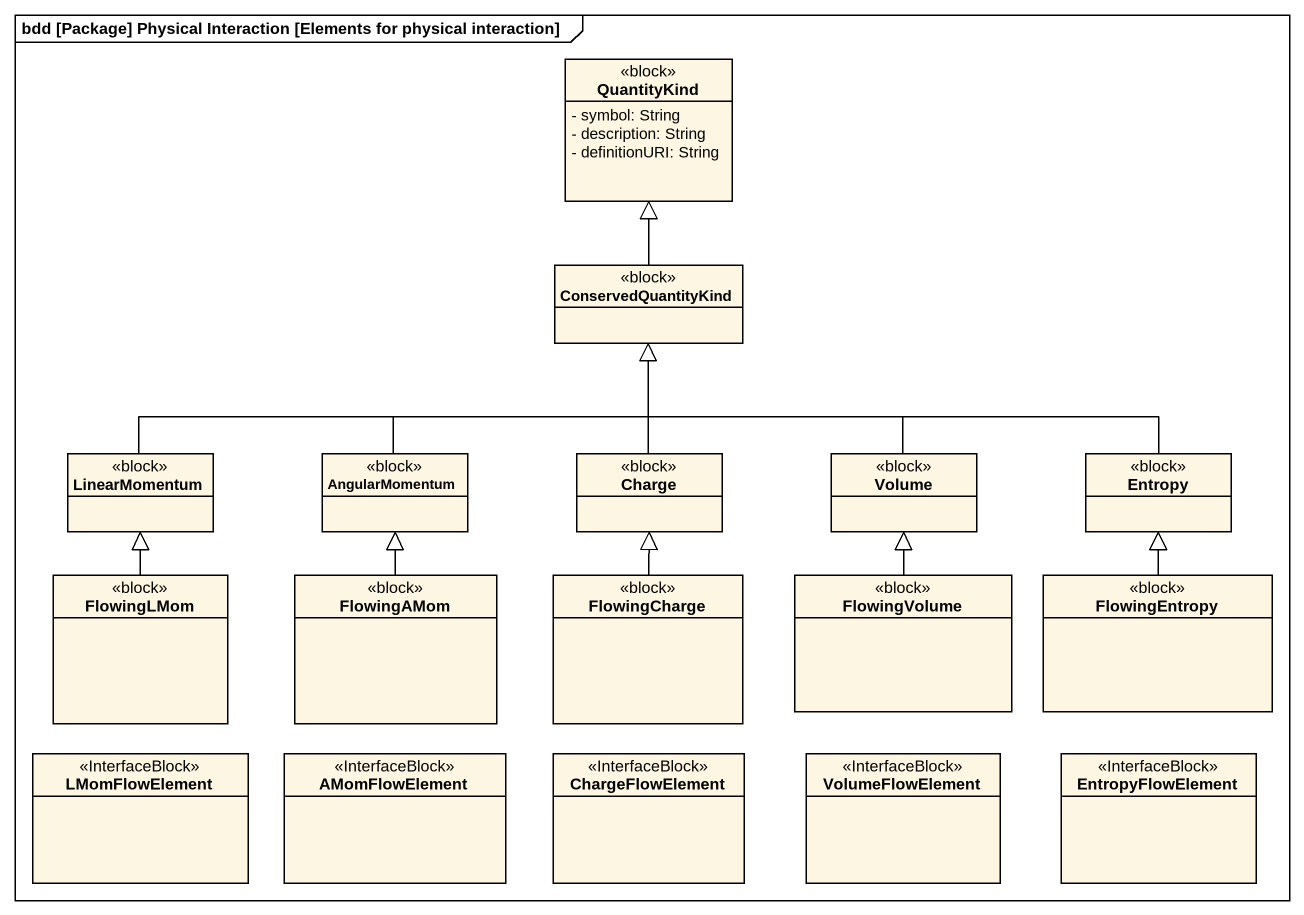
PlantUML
@startuml
mainframe bdd [Package] Physical Interaction [Elements for physical interaction]
hide circle
hide empty members
skinparam classAttributeIconSize 0
class QuantityKind <<block>> {
  - symbol: String
  - description: String
  - definitionURI: String
}
class ConservedQuantityKind <<block>>
class LinearMomentum <<block>>
class AngularMomentum <<block>>
class Charge <<block>>
class Volume <<block>>
class Entropy <<block>>
class FlowingLMom <<block>>
class FlowingAMom <<block>>
class FlowingCharge <<block>>
class FlowingVolume <<block>>
class FlowingEntropy <<block>>
class LMomFlowElement <<InterfaceBlock>>
class AMomFlowElement <<InterfaceBlock>>
class ChargeFlowElement <<InterfaceBlock>>
class VolumeFlowElement <<InterfaceBlock>>
class EntropyFlowElement <<InterfaceBlock>>
ConservedQuantityKind -up-|> QuantityKind
LinearMomentum -right-|> ConservedQuantityKind
AngularMomentum -up-|> ConservedQuantityKind
Charge -up-|> ConservedQuantityKind
Volume -up-|> ConservedQuantityKind
Entropy -left-|> ConservedQuantityKind
FlowingLMom -up-|> LinearMomentum
FlowingAMom -up-|> AngularMomentum
FlowingCharge -up-|> Charge
FlowingVolume -up-|> Volume
FlowingEntropy -up-|> Entropy
@enduml
